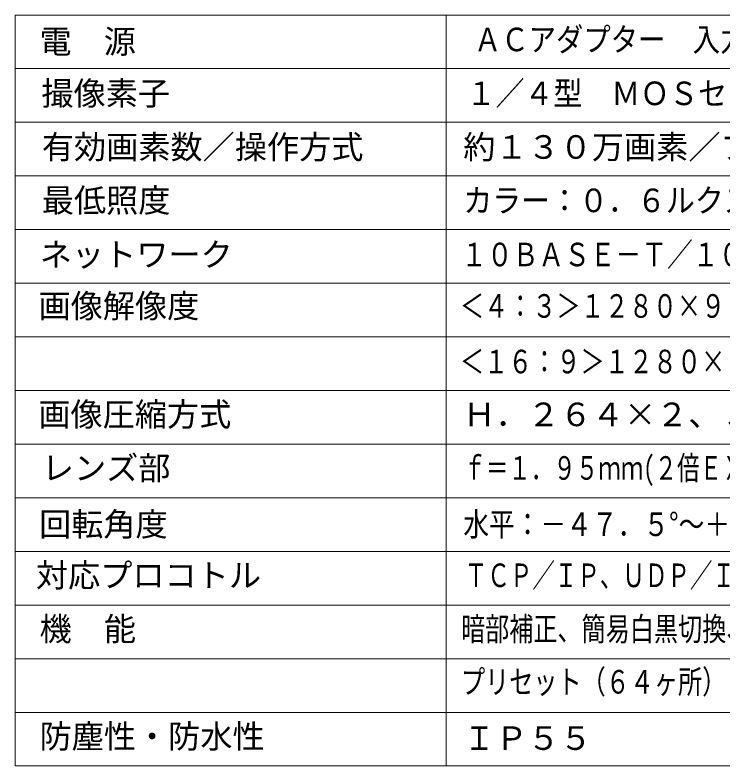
# Model space of a CAD drawing. Units: millimetres, scale not verified. Extents: x -63 to 63, y -56 to 57.
# Drawn here: x -62.6 to 3.4, y -56.4 to 13.6 of the extents above; entities that cross this region are included whole.
import ezdxf
from ezdxf.enums import TextEntityAlignment as Align

# ---------------------------------------------------------------- set-up
doc = ezdxf.new("R2010")
doc.units = ezdxf.units.MM
doc.header["$LTSCALE"] = 0.125
doc.layers.add('0-2_WAKU', color=1, linetype='Continuous', lineweight=18)
doc.layers.add('0-3_MOJI1', color=7, linetype='Continuous')
doc.styles.add('ＭＳ ゴシック', font='')
doc.styles.get('ＭＳ ゴシック').set_extended_font_data('MS Gothic')

msp = doc.modelspace()

# ---------------------------------------------------------------- linework, layer by layer
at = {"layer": '0-2_WAKU', "color": 4}
for p, q in [((-22.4113, -56.3743), (-22.4113, 13.6257)), ((-62.6169, -56.3743), (62.5888, -56.3743))]:
    msp.add_line(p, q, dxfattribs=at)
at = {"layer": '0-2_WAKU'}
for p, q in [((62.5888, 8.6257), (-62.6169, 8.6257)), ((62.5888, 3.6257), (-62.6169, 3.6257)), ((62.5888, -1.3743), (-62.6169, -1.3743)), ((62.5888, -6.3743), (-62.6169, -6.3743)), ((62.5888, -11.3743), (-62.6169, -11.3743)), ((62.5888, -16.3743), (-62.6169, -16.3743)), ((62.5888, -21.3743), (-62.6169, -21.3743)), ((62.5888, -26.3743), (-62.6169, -26.3743)), ((62.5888, -31.3743), (-62.6169, -31.3743)), ((62.5888, -36.3743), (-62.6169, -36.3743)), ((62.5888, -41.3743), (-62.6169, -41.3743)), ((62.5888, -46.3743), (-62.6169, -46.3743)), ((-62.6169, -51.3743), (62.5888, -51.3743))]:
    msp.add_line(p, q, dxfattribs=at)
at = {"layer": '0-2_WAKU', "color": 4}
msp.add_lwpolyline([(62.5888, 13.6257), (-62.6169, 13.6257), (-62.6169, -56.3743)], dxfattribs=at)

# ---------------------------------------------------------------- texts
at = {"layer": '0-3_MOJI1', "style": 'ＭＳ ゴシック'}
for s, width, p in [('ＡＣアダプター\u3000入力：ＡＣ１００Ｖ\u3000５０Ｈｚ／６０Ｈｚ', 0.85, (-19.8094, 9.5882)), ('１／４型\u3000ＭＯＳセンサー', 0.9, (-20.4982, 4.5638)), ('カラー：０．６ルクス、白黒：０．５ルクス（Ｆ２．２）', 0.9, (-20.8094, -5.4118)), ('１０ＢＡＳＥ－Ｔ／１００ＢＡＳＥ－ＴＸ、ＲＪ４５コネクター', 0.8, (-20.9985, -10.4561)), ('＜４：３＞１２８０×９６０／６４０×４８０／３２０×２４０', 0.75, (-21.1167, -15.253)), ('＜１６：９＞１２８０×７２０／６４０×３６０／３２０×１８０', 0.75, (-21.1167, -20.4328)), ('ｆ＝１．９５ｍｍ(２倍ＥＸズーム）、画角：水平／８５°、垂直／６８°', 0.7, (-20.8094, -30.3549)), ('水平：－４７．５°～＋４７．５°／垂直：－４５°～＋１０°', 0.8, (-20.8094, -35.6019)), ('ＴＣＰ／ＩＰ、ＵＤＰ／ＩＰ、ＨＴＴＰ、ＲＴＰ、ＦＴＰ、ＳＭＴＰ、他', 0.7, (-20.6644, -40.3607)), ('暗部補正、簡易白黒切換、画像認識・顔検出、ＶＭＤ（４エリア）', 0.75, (-21.0207, -45.3624)), ('プリセット（６４ヶ所）', 0.75, (-21.0207, -50.2864))]:
    msp.add_text(s, height=2.199, dxfattribs=dict(at, width=width)).set_placement(p, align=Align.BOTTOM_LEFT)
for s, p in [('電\u3000源', (-60.3396, 9.3977)), ('撮像素子', (-60.1547, 4.5638)), ('有効画素数／操作方式', (-60.1169, -0.4362)), ('約１３０万画素／プログレッシブ', (-20.8094, -0.4362)), ('最低照度', (-60.1169, -5.4118)), ('ネットワーク', (-60.306, -10.4561)), ('画像解像度', (-60.4242, -15.253)), ('画像圧縮方式', (-60.4419, -25.3596)), ('Ｈ．２６４×２、ＪＰＥＧ', (-20.8094, -25.3596)), ('レンズ部', (-60.1169, -30.3549)), ('回転角度', (-60.3745, -35.6019)), ('対応プロコトル', (-60.6644, -40.3607)), ('機\u3000能', (-60.3282, -45.3624)), ('防塵性・防水性', (-60.3282, -55.3742)), ('ＩＰ５５', (-20.8094, -55.5361))]:
    msp.add_text(s, height=2.199, dxfattribs=at).set_placement(p, align=Align.BOTTOM_LEFT)

doc.saveas('drawing.dxf')
